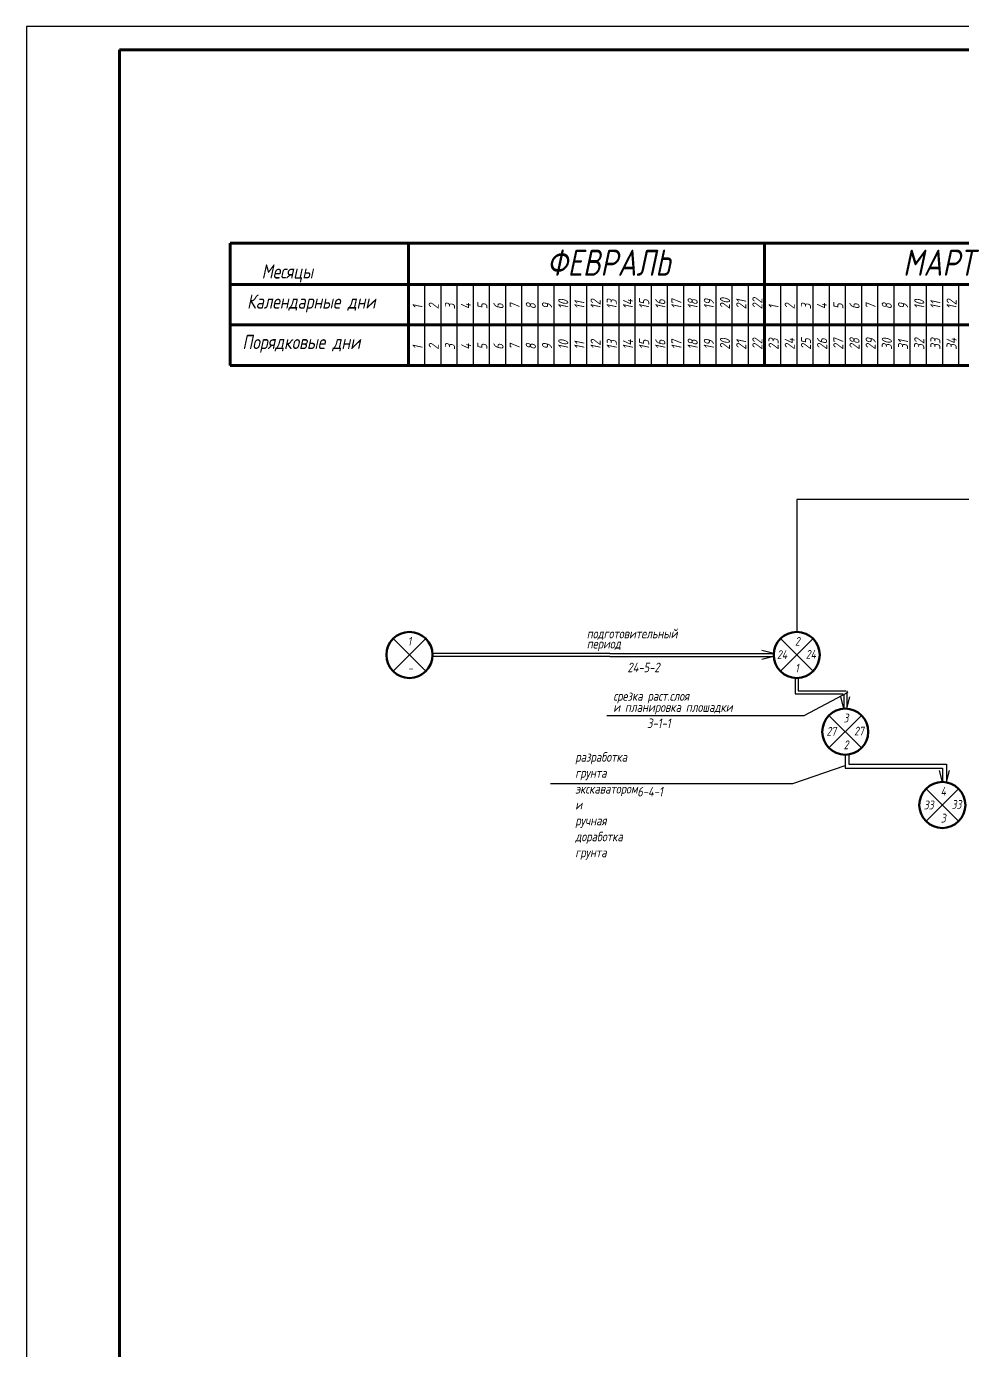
# Model space of a CAD drawing. Header units: millimetres. Extents: x -345369 to 252202, y 74562 to 424723.
# Drawn here: x -39532 to -19388, y 175125 to 203601 of the extents above; entities that cross this region are included whole.
import ezdxf

# ---------------------------------------------------------------- set-up
doc = ezdxf.new("R2010")
doc.units = ezdxf.units.MM
for name, color, linetype in [('1STAIR2D', 30, 'Continuous'), ('A0-02', 51, 'Continuous'), ('A0-07', 30, 'Continuous'), ('A0-08', 101, 'Continuous'), ('A0-10', 150, 'Continuous'), ('A0-11', 92, 'Continuous')]:
    doc.layers.add(name, color=color, linetype=linetype)
doc.styles.add('RUSS', font='isocpeui.ttf', dxfattribs={"width": 0.8})

msp = doc.modelspace()

# ---------------------------------------------------------------- linework, layer by layer
at = {"layer": '1STAIR2D', "color": 0}
for p, q in [((44468.411729, 203600.907717), (-39531.588271, 203600.907717)), ((-39531.588271, 203600.907717), (-39531.588271, 144200.907717))]:
    msp.add_line(p, q, dxfattribs=at)
at = {"layer": '1STAIR2D', "color": 0, "lineweight": 70}
for p, q in [((43968.411729, 203100.907717), (-37531.588271, 203100.907717)), ((-37531.588271, 203100.907717), (-37531.588271, 144700.907717))]:
    msp.add_line(p, q, dxfattribs=at)
at = {"layer": 'A0-02', "color": 0, "lineweight": 30}
for p, q in [((-23450.953421, 190115.99859), (-23705.260625, 190179.575391)), ((-23450.953421, 190052.421789), (-23705.260625, 189988.844988)), ((-22987.86268, 189589.331048), (-22987.86268, 189246.361727)), ((-22924.285879, 189589.331048), (-22924.285879, 189309.938528)), ((-22987.86268, 189246.361727), (-21963.158558, 189246.361727)), ((-22924.285879, 189309.938528), (-21899.581756, 189309.938528)), ((-21943.181398, 188929.574408), (-22006.758199, 189183.881612)), ((-21943.181398, 189246.361727), (-21943.181398, 188929.574408)), ((-21879.604597, 189309.938528), (-21879.604597, 188929.574408)), ((-21879.604597, 188929.574408), (-21816.027796, 189183.881612)), ((-19820.179099, 187345.291173), (-19883.7559, 187599.598378)), ((-19733.668234, 187345.291173), (-19670.091432, 187599.598378))]:
    msp.add_line(p, q, dxfattribs=at)
at = {"layer": 'A0-07', "color": 0, "lineweight": 70}
for p, q in [((-35145.060484, 197182.569591), (-35145.060484, 198940.514385)), ((-33925.227736, 198940.514385), (-35145.060484, 198940.514385)), ((-31313.524532, 197182.569591), (-31313.524532, 198940.514385)), ((-23652.528467, 197182.569591), (-23652.528467, 198940.514385)), ((-33925.227736, 198053.137325), (-35145.060484, 198053.137325)), ((-23652.528467, 196312.001856), (-23652.528467, 198069.946651)), ((-33925.227736, 197182.569591), (-35145.060484, 197182.569591)), ((-31313.524532, 197182.569591), (-31313.524532, 196312.001856)), ((-35145.060484, 196312.001856), (-33925.227736, 196312.001856))]:
    msp.add_line(p, q, dxfattribs=at)
at = {"layer": 'A0-07', "color": 0, "linetype": 'ByBlock', "lineweight": 70}
msp.add_line((-35145.060484, 197182.569591), (-35145.060484, 196312.001856), dxfattribs=at)
at = {"layer": 'A0-07', "color": 0, "lineweight": 30}
for p, q in [((-22956.074279, 193427.627161), (-22956.074279, 190580.109239)), ((27092.954594, 193427.627161), (-22956.074279, 193427.627161)), ((-26980.649346, 190115.99859), (-30795.257417, 190115.99859)), ((-26980.649346, 190052.421789), (-30795.257417, 190052.421789)), ((-26980.649346, 190115.99859), (-23450.953421, 190115.99859)), ((-26980.649346, 190052.421789), (-23450.953421, 190052.421789))]:
    msp.add_line(p, q, dxfattribs=at)
at = {"layer": 'A0-07', "color": 0}
for p, q in [((-22798.116597, 188783.825346), (-21848.132318, 189280.617944)), ((-27039.029735, 188783.825346), (-22798.116597, 188783.825346)), ((-23038.997755, 187322.249266), (-21911.392998, 187710.307994)), ((-28252.669788, 187322.249266), (-23038.997755, 187322.249266))]:
    msp.add_line(p, q, dxfattribs=at)
at = {"layer": 'A0-07', "color": 0, "linetype": 'ByBlock', "lineweight": 30}
for p, q in [((-21911.392998, 187938.132805), (-21911.392998, 187653.12234)), ((-21832.843215, 187938.132805), (-21832.843215, 187738.042109)), ((-21832.843215, 187738.042109), (-19733.668234, 187738.042109)), ((-19733.668234, 187738.042109), (-19733.668234, 187345.291173)), ((-21911.392998, 187653.12234), (-20894.164179, 187653.12234)), ((-20894.164179, 187653.12234), (-19822.030434, 187653.12234)), ((-19822.030434, 187653.12234), (-19822.030434, 187353.227121))]:
    msp.add_line(p, q, dxfattribs=at)
at = {"layer": 'A0-08', "color": 0, "lineweight": 70}
for p, q in [((-33925.227736, 198940.514385), (37635.440055, 198940.514385)), ((-33925.227736, 198053.137325), (37635.440055, 198053.137325)), ((-26244.719897, 198053.137325), (37635.440055, 198053.137325)), ((-23652.528467, 198053.137325), (-23652.528467, 197182.569591)), ((-33925.227736, 197182.569591), (37635.440055, 197182.569591)), ((-33925.227736, 197182.569591), (37635.440055, 197182.569591)), ((-33925.227736, 197182.569591), (37635.440055, 197182.569591)), ((-26244.719897, 197182.569591), (37635.440055, 197182.569591)), ((-26244.719897, 197182.569591), (37635.440055, 197182.569591)), ((-26244.719897, 197182.569591), (37635.440055, 197182.569591)), ((-23652.528467, 197182.569591), (-23652.528467, 196312.001856)), ((-33925.227736, 196312.001856), (37635.440055, 196312.001856)), ((-33925.227736, 196312.001856), (37635.440055, 196312.001856)), ((-33925.227736, 196312.001856), (37635.440055, 196312.001856)), ((-26244.719897, 196312.001856), (37635.440055, 196312.001856)), ((-26244.719897, 196312.001856), (37635.440055, 196312.001856)), ((-26244.719897, 196312.001856), (37635.440055, 196312.001856))]:
    msp.add_line(p, q, dxfattribs=at)
at = {"layer": 'A0-08', "color": 0}
for p, q in [((-30965.297438, 198053.137325), (-30965.297438, 197182.569591)), ((-30617.070345, 198053.137325), (-30617.070345, 197182.569591)), ((-30268.843251, 198053.137325), (-30268.843251, 197182.569591)), ((-29920.616157, 198053.137325), (-29920.616157, 197182.569591)), ((-29572.389063, 198053.137325), (-29572.389063, 197182.569591)), ((-29224.161969, 198053.137325), (-29224.161969, 197182.569591)), ((-28875.934875, 198053.137325), (-28875.934875, 197182.569591)), ((-28527.707781, 198053.137325), (-28527.707781, 197182.569591)), ((-28179.480687, 198053.137325), (-28179.480687, 197182.569591)), ((-27831.253594, 198053.137325), (-27831.253594, 197182.569591)), ((-27483.0265, 198053.137325), (-27483.0265, 197182.569591)), ((-27134.799406, 198053.137325), (-27134.799406, 197182.569591)), ((-26786.572312, 198053.137325), (-26786.572312, 197182.569591)), ((-26438.345218, 198053.137325), (-26438.345218, 197182.569591)), ((-26090.118124, 198053.137325), (-26090.118124, 197182.569591)), ((-25741.89103, 198053.137325), (-25741.89103, 197182.569591)), ((-25393.663936, 198053.137325), (-25393.663936, 197182.569591)), ((-25045.436843, 198053.137325), (-25045.436843, 197182.569591)), ((-24697.209749, 198053.137325), (-24697.209749, 197182.569591)), ((-24348.982655, 198053.137325), (-24348.982655, 197182.569591)), ((-24000.755561, 198053.137325), (-24000.755561, 197182.569591)), ((-23304.301373, 198053.137325), (-23304.301373, 197182.569591)), ((-22956.074279, 198053.137325), (-22956.074279, 197182.569591)), ((-22607.847185, 198053.137325), (-22607.847185, 197182.569591)), ((-22259.620092, 198053.137325), (-22259.620092, 197182.569591)), ((-21911.392998, 198053.137325), (-21911.392998, 197182.569591)), ((-21563.165904, 198053.137325), (-21563.165904, 197182.569591)), ((-21214.93881, 198053.137325), (-21214.93881, 197182.569591)), ((-20866.711716, 198053.137325), (-20866.711716, 197182.569591)), ((-20518.484622, 198053.137325), (-20518.484622, 197182.569591)), ((-20170.257528, 198053.137325), (-20170.257528, 197182.569591)), ((-19822.030434, 198053.137325), (-19822.030434, 197182.569591)), ((-19473.80334, 198053.137325), (-19473.80334, 197182.569591)), ((-30965.297438, 197182.569591), (-30965.297438, 196312.001856)), ((-30617.070345, 197182.569591), (-30617.070345, 196312.001856)), ((-30268.843251, 197182.569591), (-30268.843251, 196312.001856)), ((-29920.616157, 197182.569591), (-29920.616157, 196312.001856)), ((-29572.389063, 197182.569591), (-29572.389063, 196312.001856)), ((-29224.161969, 197182.569591), (-29224.161969, 196312.001856)), ((-28875.934875, 197182.569591), (-28875.934875, 196312.001856)), ((-28527.707781, 197182.569591), (-28527.707781, 196312.001856)), ((-28179.480687, 197182.569591), (-28179.480687, 196312.001856)), ((-27831.253594, 197182.569591), (-27831.253594, 196312.001856)), ((-27483.0265, 197182.569591), (-27483.0265, 196312.001856)), ((-27134.799406, 197182.569591), (-27134.799406, 196312.001856)), ((-26786.572312, 197182.569591), (-26786.572312, 196312.001856)), ((-26438.345218, 197182.569591), (-26438.345218, 196312.001856)), ((-26090.118124, 197182.569591), (-26090.118124, 196312.001856)), ((-25741.89103, 197182.569591), (-25741.89103, 196312.001856)), ((-25393.663936, 197182.569591), (-25393.663936, 196312.001856)), ((-25045.436843, 197182.569591), (-25045.436843, 196312.001856)), ((-24697.209749, 197182.569591), (-24697.209749, 196312.001856)), ((-24348.982655, 197182.569591), (-24348.982655, 196312.001856)), ((-24000.755561, 197182.569591), (-24000.755561, 196312.001856)), ((-23304.301373, 197182.569591), (-23304.301373, 196312.001856)), ((-22956.074279, 197182.569591), (-22956.074279, 196312.001856)), ((-22607.847185, 197182.569591), (-22607.847185, 196312.001856)), ((-22259.620092, 197182.569591), (-22259.620092, 196312.001856)), ((-21911.392998, 197182.569591), (-21911.392998, 196312.001856)), ((-21563.165904, 197182.569591), (-21563.165904, 196312.001856)), ((-21214.93881, 197182.569591), (-21214.93881, 196312.001856)), ((-20866.711716, 197182.569591), (-20866.711716, 196312.001856)), ((-20518.484622, 197182.569591), (-20518.484622, 196312.001856)), ((-20170.257528, 197182.569591), (-20170.257528, 196312.001856)), ((-19822.030434, 197182.569591), (-19822.030434, 196312.001856)), ((-19473.80334, 197182.569591), (-19473.80334, 196312.001856))]:
    msp.add_line(p, q, dxfattribs=at)
at = {"layer": 'A0-10', "color": 0}
for p, q in [((-31640.790139, 190434.86377), (-30939.482978, 189733.556609)), ((-31640.790139, 189733.556609), (-30939.482978, 190434.86377)), ((-23306.72786, 190434.86377), (-22605.420699, 189733.556609)), ((-23306.72786, 189733.556609), (-22605.420699, 190434.86377)), ((-22262.046578, 188083.378274), (-21560.739417, 188784.685435)), ((-22262.046578, 188784.685435), (-21560.739417, 188083.378274)), ((-20172.684015, 187207.981652), (-19471.376854, 186506.674491)), ((-20172.684015, 186506.674491), (-19471.376854, 187207.981652))]:
    msp.add_line(p, q, dxfattribs=at)
at = {"layer": 'A0-10', "color": 0, "lineweight": 50}
for centre in [(-31290.136558, 190084.210189), (-22956.074279, 190084.210189), (-21911.392998, 188434.031854), (-19822.030434, 186857.328072)]:
    msp.add_circle(centre, 495.899049, dxfattribs=at)

# ---------------------------------------------------------------- texts
at = {"color": 0, "lineweight": 35, "style": 'RUSS', "width": 0.8}
for s, p in [('ФЕВРАЛЬ', (-28332.871082, 198238.812774)), ('МАРТ', (-20671.875017, 198238.812774))]:
    msp.add_text(s, height=562.3822576, dxfattribs=at).set_placement(p)
at = {"color": 0, "lineweight": 25, "style": 'RUSS', "width": 0.8}
for s, p in [('подготовительный', (-27473.476117, 190441.458632)), ('период', (-27473.476117, 190223.151766)), ('24-5-2', (-26598.337574, 189713.597881)), ('срезка раст.слоя', (-26901.960893, 189099.299987)), ('и планировка плошадки', (-26904.641126, 188860.285169)), ('3-1-1', (-26175.252782, 188512.121388)), ('6-4-1', (-26387.425866, 187040.979968))]:
    msp.add_text(s, height=205.351425, dxfattribs=at).set_placement(p)
at = {"layer": 'A0-07', "color": 0, "lineweight": 20, "insert": (-27721.157382, 187993.388873), "char_height": 205.351425, "attachment_point": 1, "style": 'RUSS'}
msp.add_mtext_dynamic_manual_height_columns('разработка грунта экскаватором и ручная доработка грунта', width=59.5507689, gutter_width=17.5, heights=[0], dxfattribs=at)
at = {"layer": 'A0-08', "color": 0, "lineweight": 25, "style": 'RUSS', "width": 0.8}
for s, height, p in [('Месяцы', 304.6987071, (-34469.261625, 198180.003358)), ('Календарные дни', 304.69870714, (-34784.397337, 197533.513924)), ('Порядковые дни', 304.69870714, (-34884.385158, 196662.946189))]:
    msp.add_text(s, height=height, dxfattribs=at).set_placement(p)
for s, height, p in [('1', 217.641934, (-31006.030704, 197519.447344)), ('2', 217.641934, (-30657.803611, 197519.447344)), ('3', 217.641934, (-30309.576517, 197519.447344)), ('4', 217.641934, (-29961.349423, 197519.447344)), ('5', 217.641934, (-29613.122329, 197519.447344)), ('6', 217.641934, (-29264.895235, 197519.447344)), ('7', 217.641934, (-28916.668141, 197519.447344)), ('8', 217.641934, (-28568.441047, 197519.447344)), ('9', 217.641934, (-28220.213953, 197519.447344)), ('10', 217.6419337, (-27871.98686, 197519.447344)), ('11', 217.6419337, (-27523.759766, 197519.447344)), ('12', 217.6419337, (-27175.532672, 197519.447344)), ('13', 217.6419337, (-26827.305578, 197519.447344)), ('14', 217.6419337, (-26479.078484, 197519.447344)), ('15', 217.6419337, (-26130.85139, 197519.447344)), ('16', 217.6419337, (-25782.624296, 197519.447344)), ('17', 217.6419337, (-25434.397202, 197519.447344)), ('18', 217.6419337, (-25086.170109, 197519.447344)), ('19', 217.6419337, (-24737.943015, 197519.447344)), ('20', 217.6419337, (-24389.715921, 197519.447344)), ('21', 217.6419337, (-24041.359636, 197519.447344)), ('22', 217.6419337, (-23693.132542, 197519.447344)), ('1', 217.641934, (-23345.034639, 197519.447344)), ('2', 217.641934, (-22996.807545, 197519.447344)), ('3', 217.641934, (-22648.580451, 197519.447344)), ('4', 217.641934, (-22300.353358, 197519.447344)), ('5', 217.641934, (-21952.126264, 197519.447344)), ('6', 217.641934, (-21603.89917, 197519.447344)), ('7', 217.641934, (-21255.672076, 197519.447344)), ('8', 217.641934, (-20907.444982, 197519.447344)), ('9', 217.641934, (-20559.217888, 197519.447344)), ('10', 217.6419337, (-20210.990794, 197519.447344)), ('11', 217.6419337, (-19862.7637, 197519.447344)), ('12', 217.6419337, (-19514.536607, 197519.447344)), ('2', 217.641934, (-30657.803611, 196648.87961)), ('3', 217.641934, (-30309.576517, 196648.87961)), ('4', 217.641934, (-29961.349423, 196648.87961)), ('5', 217.641934, (-29613.122329, 196648.87961)), ('6', 217.641934, (-29264.895235, 196648.87961)), ('7', 217.641934, (-28916.668141, 196648.87961)), ('8', 217.641934, (-28568.441047, 196648.87961)), ('9', 217.641934, (-28220.213953, 196648.87961)), ('10', 217.6419337, (-27871.98686, 196648.87961)), ('11', 217.6419337, (-27523.759766, 196648.87961)), ('12', 217.6419337, (-27175.532672, 196648.87961)), ('13', 217.6419337, (-26827.305578, 196648.87961)), ('14', 217.6419337, (-26479.078484, 196648.87961)), ('15', 217.6419337, (-26130.85139, 196648.87961)), ('16', 217.6419337, (-25782.624296, 196648.87961)), ('17', 217.6419337, (-25434.397202, 196648.87961)), ('18', 217.6419337, (-25086.170109, 196648.87961)), ('19', 217.6419337, (-24737.943015, 196648.87961)), ('20', 217.6419337, (-24389.715921, 196648.87961)), ('21', 217.6419337, (-24041.359636, 196648.87961)), ('22', 217.6419337, (-23693.132542, 196648.87961)), ('23', 217.6419337, (-23345.034639, 196648.87961)), ('24', 217.6419337, (-22996.807545, 196648.87961)), ('25', 217.6419337, (-22648.580451, 196648.87961)), ('26', 217.6419337, (-22300.353358, 196648.87961)), ('27', 217.6419337, (-21952.126264, 196648.87961)), ('28', 217.6419337, (-21603.89917, 196648.87961)), ('29', 217.6419337, (-21255.672076, 196648.87961)), ('30', 217.6419337, (-20907.444982, 196648.87961)), ('31', 217.6419337, (-20559.217888, 196648.87961)), ('32', 217.6419337, (-20210.990794, 196648.87961)), ('33', 217.6419337, (-19862.7637, 196648.87961)), ('34', 217.6419337, (-19514.536607, 196648.87961)), ('1', 217.641934, (-31006.030704, 196648.87961))]:
    msp.add_text(s, height=height, rotation=90, dxfattribs=at).set_placement(p)
at = {"layer": 'A0-11', "color": 0, "lineweight": 25, "style": 'RUSS', "width": 0.8}
for s, p in [('1', (-31327.928085, 190283.531328)), ('2', (-22993.865806, 190283.531328)), ('24', (-23380.398258, 189997.669758)), ('24', (-22760.998999, 190002.355965)), ('-', (-31323.235886, 189707.121834)), ('1', (-22989.173607, 189707.121834)), ('3', (-21949.184524, 188633.352993)), ('27', (-22315.365412, 188347.491423)), ('27', (-21720.94985, 188352.17763)), ('2', (-21944.492325, 188056.943499)), ('4', (-19859.821961, 187056.649211)), ('33', (-20221.224239, 186763.337292)), ('33', (-19623.758139, 186775.473848)), ('3', (-19855.129762, 186480.239716))]:
    msp.add_text(s, height=188.923311, dxfattribs=at).set_placement(p)

doc.saveas('drawing.dxf')
